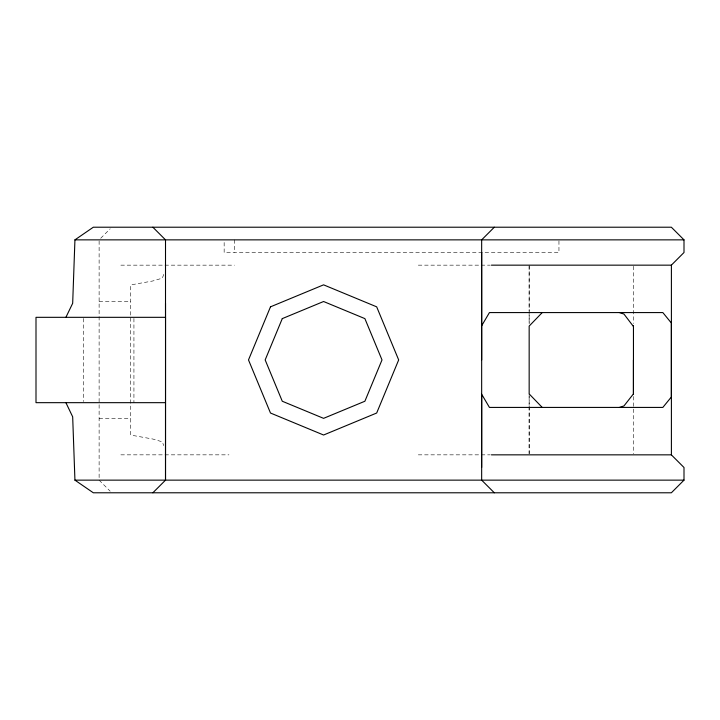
<?xml version="1.0" encoding="UTF-8"?>
<svg xmlns="http://www.w3.org/2000/svg" width="720" height="720" viewBox="0 0 720 720"><rect width="100%" height="100%" fill="white"/><g stroke="black" fill="none" stroke-linecap="round" stroke-linejoin="round"><path stroke-width="0.54" stroke-dasharray="3.6 2.7" d="M163.746 274.374L162.342 278.136L152.865 280.962L130.734 284.913L130.734 435.087L152.865 439.038L162.342 441.864L163.746 445.626M100.692 238.284L110.178 228.798M120.852 265.158L234.459 265.158M418.293 265.158L480.384 265.158M481.176 265.158L490.239 265.158M99.117 301.581L130.734 301.581M99.117 418.419L130.734 418.419M120.852 454.842L228.96 454.842M418.293 454.842L490.239 454.842M99.117 480.141L110.178 491.202M633.42 266.265L633.456 323.523M633.456 396.477L633.42 453.735M558.954 240.912L558.954 252.504L224.154 252.504L224.154 240.912M529.164 265.158L529.164 323.874M529.164 393.912L529.164 453.735M529.128 266.274L529.128 311.175M529.128 312.3L529.128 323.523M529.128 396.477L529.128 405.459M529.128 406.584L529.128 453.726M234.459 239.859L234.459 252.504M133.929 318.438L133.929 402.669M99.117 240.912L99.117 479.088M83.349 318.438L83.349 401.553"/><path stroke-width="1.08" d="M152.865 492.786L165.51 480.141L165.546 317.322L36 317.322L36 402.669L165.546 402.669M633.42 393.534L633.429 360M481.662 467.496L481.689 394.254L489.438 407.421L662.841 407.421L671.355 396.999L671.355 323.001L662.841 312.579L489.438 312.579L481.671 325.746M491.418 265.158L671.355 265.158L684 252.504L684 239.859L671.355 227.214L93.312 227.214L74.934 239.859L72.675 303.309L65.907 317.322M633.42 393.912L623.979 405.918L619.434 407.421M542.223 312.579L529.164 326.088L529.164 360L529.164 393.912L542.223 407.421M494.307 492.786L481.662 480.141L481.662 239.859L494.307 227.214M491.418 454.842L671.355 454.842L684 467.496L684 480.141L671.355 492.786L93.312 492.786L74.934 480.141L72.675 416.808L65.907 402.669M74.934 239.859L684 239.859M74.934 480.141L684 480.141M619.434 312.579L623.979 314.082L633.42 326.466M152.865 227.214L165.51 239.859L165.51 480.141M481.662 252.504L481.68 360M165.51 303.309L165.519 317.322M671.4 265.158L671.4 454.842M633.456 325.764L633.456 394.236M270.486 306.837L248.499 359.928L270.486 413.019L323.586 435.015L376.677 413.019L398.673 359.928L376.677 306.837L323.586 284.841L270.486 306.837M282.276 318.618L265.167 359.928L282.276 401.238L323.586 418.347L364.887 401.238L382.005 359.928L364.887 318.618L323.586 301.509L282.276 318.618"/></g></svg>
